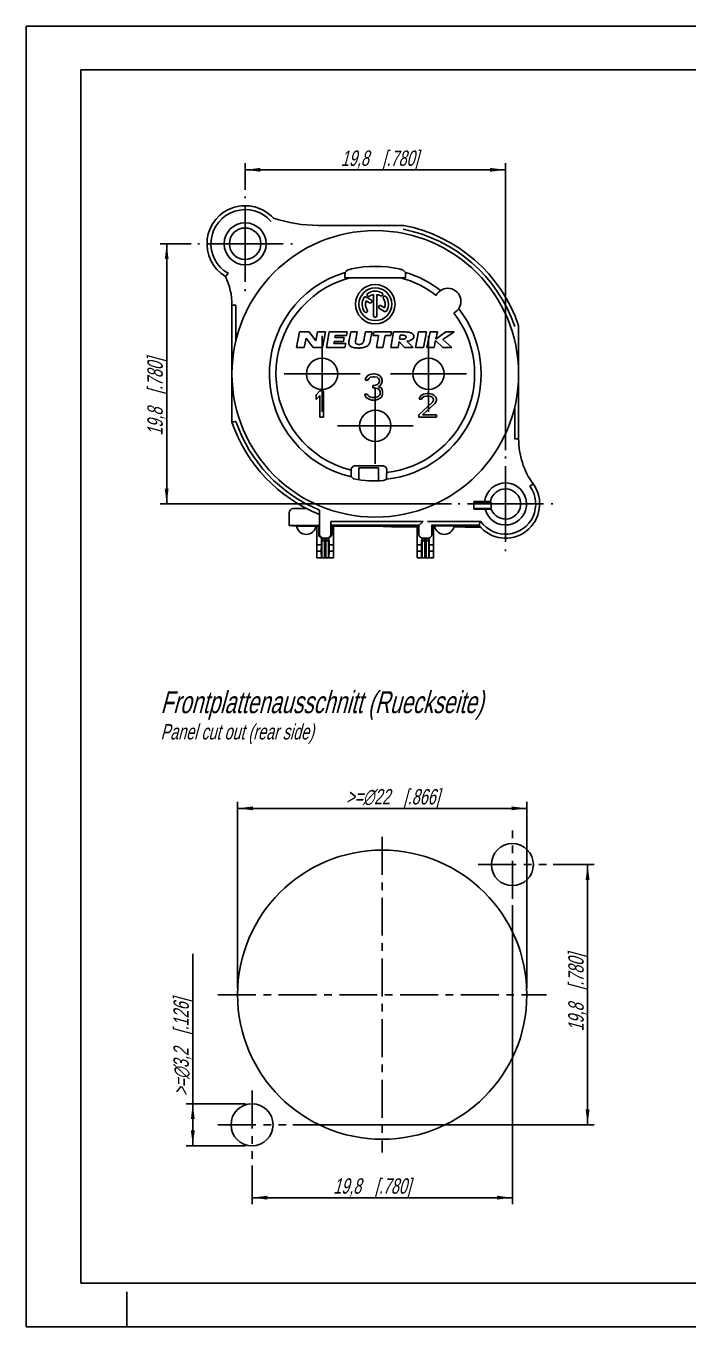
# Model space of a CAD drawing. Header units: millimetres. Extents: x 0 to 420, y 0 to 297.
# Drawn here: x 0 to 151.3, y 0 to 297 of the extents above; entities that cross this region are included whole.
import ezdxf

# ---------------------------------------------------------------- set-up
doc = ezdxf.new("R2010")
doc.units = ezdxf.units.MM
doc.header["$LTSCALE"] = 23.1
doc.linetypes.add('CENTER', pattern=[0.6, 0.375, -0.075, 0.075, -0.075])
doc.layers.get('0').update_dxf_attribs({"linetype": 'CONTINUOUS'})
for name, color, linetype in [('AUSFORMSCHRAEGEN', 7, 'CONTINUOUS'), ('BEZUGSACHSEN', 7, 'CONTINUOUS'), ('BOHRUNGEN', 7, 'CONTINUOUS'), ('DEFAULT_1', 7, 'CENTER'), ('RUNDUNGEN', 7, 'CONTINUOUS'), ('ZEICHNUNGSBEMASSUNGEN', 7, 'CONTINUOUS')]:
    doc.layers.add(name, color=color, linetype=linetype)
doc.styles.get("Standard").update_dxf_attribs({"font": 'txt', "width": 0.7})
doc.dimstyles.new('DIMSTYLE_1', dxfattribs={"dimtxt": 3.5, "dimasz": 3.5, "dimexe": 0.18, "dimexo": 0.0625, "dimgap": 0.09, "dimtad": 1, "dimdec": 4, "dimdsep": 46, "dimtxsty": 'STANDARD', "dimblk": '_FILLED', "dimblk1": '_FILLED', "dimblk2": '_FILLED', "dimcen": 0.09, "dimclrt": 5, "dimadec": 0, "dimazin": 0, "dimtp": 0.2, "dimtm": 0.2, "dimtfac": 1, "dimtdec": 4, "dimtofl": 0, "dimtmove": 0, "dimatfit": 3, "dimldrblk": '_FILLED', "dimfxl": 1, "dimtolj": 1, "dimarcsym": 0})
doc.dimstyles.new('DIMSTYLE_2', dxfattribs={"dimtxt": 3.5, "dimasz": 3.5, "dimexe": 0.18, "dimexo": 0.0625, "dimgap": 0.09, "dimtad": 1, "dimdec": 4, "dimdsep": 46, "dimtxsty": 'STANDARD', "dimblk": '_FILLED', "dimblk1": '_FILLED', "dimblk2": '_FILLED', "dimcen": 0.09, "dimclrt": 5, "dimadec": 0, "dimazin": 0, "dimtp": 0.1, "dimtm": 0.1, "dimtfac": 1, "dimtdec": 4, "dimtofl": 0, "dimtmove": 0, "dimatfit": 3, "dimldrblk": '_FILLED', "dimfxl": 1, "dimtolj": 1, "dimarcsym": 0})
doc.dimstyles.new('DIMSTYLE_3', dxfattribs={"dimtxt": 3.5, "dimasz": 3.5, "dimexe": 0.18, "dimexo": 0.0625, "dimgap": 0.09, "dimtad": 1, "dimdec": 4, "dimlfac": 0.333333, "dimdsep": 46, "dimtxsty": 'STANDARD', "dimblk": '_FILLED', "dimblk1": '_FILLED', "dimblk2": '_FILLED', "dimcen": 0.09, "dimclrt": 5, "dimadec": 0, "dimazin": 0, "dimtp": 0.2, "dimtm": 0.2, "dimtfac": 1, "dimtdec": 4, "dimtofl": 0, "dimtmove": 0, "dimatfit": 3, "dimldrblk": '_FILLED', "dimfxl": 1, "dimtolj": 1, "dimarcsym": 0})

# ---------------------------------------------------------------- blocks, each defined once
blk = doc.blocks.new('_FILLED')
at = {"color": 0, "linetype": 'BYBLOCK'}
blk.add_solid([(0, 0), (-1, 0.125), (-1, -0.125)], dxfattribs=at)
blk = doc.blocks.new('*D0')
at = {"layer": 'ZEICHNUNGSBEMASSUNGEN', "color": 2, "linetype": 'CONTINUOUS'}
for p, q in [((48.27, 77.36), (48.27, 119.9)), ((114.27, 77.36), (114.27, 119.9)), ((48.27, 118.4), (81.27, 118.4)), ((114.27, 118.4), (81.27, 118.4))]:
    blk.add_line(p, q, dxfattribs=at)
at = {"layer": 'ZEICHNUNGSBEMASSUNGEN', "color": 2, "linetype": 'CONTINUOUS', "xscale": 3.5, "yscale": 3.5, "zscale": 3.5, "rotation": 180}
blk.add_blockref('_FILLED', (48.27, 118.4), dxfattribs=at)
at = {"layer": 'ZEICHNUNGSBEMASSUNGEN', "color": 2, "linetype": 'CONTINUOUS', "xscale": 3.5, "yscale": 3.5, "zscale": 3.5}
blk.add_blockref('_FILLED', (114.27, 118.4), dxfattribs=at)
at = {"layer": 'ZEICHNUNGSBEMASSUNGEN', "color": 5, "linetype": 'CONTINUOUS', "insert": (83.68, 122.81), "char_height": 3.5, "width": 31.4167, "attachment_point": 2, "line_spacing_factor": 0.9}
blk.add_mtext('\\Q15.0;>=\\Fgdt;{\\Fgdt;n}\\Ftxt;22{\\Ftxt.shx;\\W1.000000;\\H3.500000; }[.866]', dxfattribs=at)
blk = doc.blocks.new('*D1')
at = {"layer": 'ZEICHNUNGSBEMASSUNGEN', "color": 2, "linetype": 'CONTINUOUS'}
for p, q in [((38.05, 46.16), (38.05, 85.16)), ((50.07, 50.96), (36.55, 50.96)), ((38.05, 50.96), (38.05, 46.16)), ((38.05, 41.36), (38.05, 46.16)), ((50.07, 41.36), (36.55, 41.36))]:
    blk.add_line(p, q, dxfattribs=at)
at = {"layer": 'ZEICHNUNGSBEMASSUNGEN', "color": 2, "linetype": 'CONTINUOUS', "xscale": 3.5, "yscale": 3.5, "zscale": 3.5}
for p, rotation in [((38.05, 50.96), 90), ((38.05, 41.36), 270)]:
    blk.add_blockref('_FILLED', p, dxfattribs=dict(at, rotation=rotation))
at = {"layer": 'ZEICHNUNGSBEMASSUNGEN', "color": 5, "linetype": 'CONTINUOUS', "insert": (33.64, 52.75), "char_height": 3.5, "width": 32.4167, "attachment_point": 1, "rotation": 90, "line_spacing_factor": 0.9}
blk.add_mtext('\\Q15.0;>=\\Fgdt;{\\Fgdt;n}\\Ftxt;3,2{\\Ftxt.shx;\\W1.000000;\\H3.500000; }[.126]', dxfattribs=at)
blk = doc.blocks.new('*D2')
at = {"layer": 'ZEICHNUNGSBEMASSUNGEN', "color": 2, "linetype": 'CONTINUOUS'}
for p, q in [((120.27, 105.56), (129.63, 105.56)), ((128.13, 105.56), (128.13, 75.86)), ((128.13, 46.16), (128.13, 75.86)), ((60.87, 46.16), (129.63, 46.16))]:
    blk.add_line(p, q, dxfattribs=at)
at = {"layer": 'ZEICHNUNGSBEMASSUNGEN', "color": 2, "linetype": 'CONTINUOUS', "xscale": 3.5, "yscale": 3.5, "zscale": 3.5}
for p, rotation in [((128.13, 105.56), 90), ((128.13, 46.16), 270)]:
    blk.add_blockref('_FILLED', p, dxfattribs=dict(at, rotation=rotation))
at = {"layer": 'ZEICHNUNGSBEMASSUNGEN', "color": 5, "linetype": 'CONTINUOUS', "insert": (123.73, 76.33), "char_height": 3.5, "width": 26.25, "attachment_point": 2, "rotation": 90, "line_spacing_factor": 0.9}
blk.add_mtext('\\Q15.0;19,8{\\Ftxt.shx;\\W1.000000;\\H3.500000; }[.780]', dxfattribs=at)
blk = doc.blocks.new('*D3')
at = {"layer": 'ZEICHNUNGSBEMASSUNGEN', "color": 2, "linetype": 'CONTINUOUS'}
for p, q in [((110.97, 96.26), (110.97, 28.02)), ((51.57, 36.86), (51.57, 28.02)), ((51.57, 29.52), (81.27, 29.52)), ((110.97, 29.52), (81.27, 29.52))]:
    blk.add_line(p, q, dxfattribs=at)
at = {"layer": 'ZEICHNUNGSBEMASSUNGEN', "color": 2, "linetype": 'CONTINUOUS', "xscale": 3.5, "yscale": 3.5, "zscale": 3.5, "rotation": 180}
blk.add_blockref('_FILLED', (51.57, 29.52), dxfattribs=at)
at = {"layer": 'ZEICHNUNGSBEMASSUNGEN', "color": 2, "linetype": 'CONTINUOUS', "xscale": 3.5, "yscale": 3.5, "zscale": 3.5}
blk.add_blockref('_FILLED', (110.97, 29.52), dxfattribs=at)
at = {"layer": 'ZEICHNUNGSBEMASSUNGEN', "color": 5, "linetype": 'CONTINUOUS', "insert": (78.93, 33.93), "char_height": 3.5, "width": 26.25, "attachment_point": 2, "line_spacing_factor": 0.9}
blk.add_mtext('\\Q15.0;19,8{\\Ftxt.shx;\\W1.000000;\\H3.500000; }[.780]', dxfattribs=at)
blk = doc.blocks.new('*D10')
at = {"layer": 'ZEICHNUNGSBEMASSUNGEN', "color": 2, "linetype": 'CONTINUOUS'}
for p, q in [((49.99, 259.59), (49.99, 265.67)), ((109.39, 200.19), (109.39, 265.67)), ((49.99, 264.17), (79.69, 264.17)), ((109.39, 264.17), (79.69, 264.17))]:
    blk.add_line(p, q, dxfattribs=at)
at = {"layer": 'ZEICHNUNGSBEMASSUNGEN', "color": 2, "linetype": 'CONTINUOUS', "xscale": 3.5, "yscale": 3.5, "zscale": 3.5, "rotation": 180}
blk.add_blockref('_FILLED', (49.99, 264.17), dxfattribs=at)
at = {"layer": 'ZEICHNUNGSBEMASSUNGEN', "color": 2, "linetype": 'CONTINUOUS', "xscale": 3.5, "yscale": 3.5, "zscale": 3.5}
blk.add_blockref('_FILLED', (109.39, 264.17), dxfattribs=at)
at = {"layer": 'ZEICHNUNGSBEMASSUNGEN', "color": 5, "linetype": 'CONTINUOUS', "insert": (80.68, 268.58), "char_height": 3.5, "width": 26.25, "attachment_point": 2, "line_spacing_factor": 0.9}
blk.add_mtext('\\Q15.0;19,8{\\Ftxt.shx;\\W1.000000;\\H3.500000; }[.780]', dxfattribs=at)
blk = doc.blocks.new('*D11')
at = {"layer": 'ZEICHNUNGSBEMASSUNGEN', "color": 2, "linetype": 'CONTINUOUS'}
for p, q in [((37.69, 247.29), (30.59, 247.29)), ((32.09, 247.29), (32.09, 217.59)), ((32.09, 187.89), (32.09, 217.59)), ((97.09, 187.89), (30.59, 187.89))]:
    blk.add_line(p, q, dxfattribs=at)
at = {"layer": 'ZEICHNUNGSBEMASSUNGEN', "color": 2, "linetype": 'CONTINUOUS', "xscale": 3.5, "yscale": 3.5, "zscale": 3.5}
for p, rotation in [((32.09, 247.29), 90), ((32.09, 187.89), 270)]:
    blk.add_blockref('_FILLED', p, dxfattribs=dict(at, rotation=rotation))
at = {"layer": 'ZEICHNUNGSBEMASSUNGEN', "color": 5, "linetype": 'CONTINUOUS', "insert": (27.69, 212.33), "char_height": 3.5, "width": 26.25, "attachment_point": 2, "rotation": 90, "line_spacing_factor": 0.9}
blk.add_mtext('\\Q15.0;19,8{\\Ftxt.shx;\\W1.000000;\\H3.500000; }[.780]', dxfattribs=at)

msp = doc.modelspace()

# ---------------------------------------------------------------- linework, layer by layer
at = {"color": 7, "linetype": 'CONTINUOUS'}
for p, q in [((0, 297), (0, 0)), ((0, 297), (420, 297)), ((12.5, 287), (12.5, 10)), ((410, 287), (12.5, 287)), ((78.744, 234.4657), (77.60439, 235.12365)), ((79.31521, 235.70492), (79.31521, 230.86139)), ((80.06521, 230.86139), (80.06521, 235.70492)), ((77.58141, 234.2709), (78.369, 233.81618)), ((80.63939, 232.50537), (81.77603, 231.84913)), ((81.79901, 232.70189), (81.01439, 233.15489)), ((62.39918, 227.20139), (61.69021, 223.58639)), ((64.63118, 227.20139), (62.39918, 227.20139)), ((66.10789, 225.11205), (64.63118, 227.20139)), ((66.51818, 227.20139), (66.10789, 225.11205)), ((68.34218, 227.20139), (66.51818, 227.20139)), ((67.63255, 223.58639), (68.34218, 227.20139)), ((69.18986, 227.20139), (68.53247, 223.58639)), ((73.29686, 227.20139), (69.18986, 227.20139)), ((70.45176, 225.88439), (70.52957, 226.31639)), ((72.56076, 225.88439), (70.45176, 225.88439)), ((70.52957, 226.31639), (73.13657, 226.31639)), ((72.39873, 224.99039), (72.56076, 225.88439)), ((73.13657, 226.31639), (73.29686, 227.20139)), ((74.08303, 227.16539), (73.7959, 225.64739)), ((75.5617, 227.16539), (74.08303, 227.16539)), ((75.23186, 225.42839), (75.5617, 227.16539)), ((77.44338, 227.16539), (77.16544, 225.66839)), ((78.92185, 227.16539), (77.44338, 227.16539)), ((79.38005, 227.16539), (79.21779, 226.31939)), ((79.21779, 226.31939), (80.45379, 226.31939)), ((83.35805, 227.16539), (79.38005, 227.16539)), ((80.45379, 226.31939), (79.92753, 223.58639)), ((81.43353, 223.58639), (81.95978, 226.31939)), ((81.95978, 226.31939), (83.19578, 226.31939)), ((83.19578, 226.31939), (83.35805, 227.16539)), ((83.85902, 227.16539), (83.24521, 223.58639)), ((85.69794, 227.16539), (83.85902, 227.16539)), ((85.21455, 225.47339), (85.37691, 226.41539)), ((85.37691, 226.41539), (85.7282, 226.41539)), ((89.5771, 227.20139), (88.89848, 223.58639)), ((91.3351, 227.20139), (89.5771, 227.20139)), ((90.65648, 223.58639), (91.3351, 227.20139)), ((92.21685, 227.16539), (91.48368, 223.58639)), ((93.85185, 227.16539), (92.21685, 227.16539)), ((95.76726, 227.16539), (93.51857, 225.54239)), ((93.51857, 225.54239), (93.85185, 227.16539)), ((95.09675, 225.42034), (97.69326, 227.16539)), ((97.69326, 227.16539), (95.76726, 227.16539)), ((61.69021, 223.58639), (63.46921, 223.58639)), ((63.46921, 223.58639), (63.88448, 225.70439)), ((63.88448, 225.70439), (65.51455, 223.58639)), ((65.51455, 223.58639), (67.63255, 223.58639)), ((68.53247, 223.58639), (72.76847, 223.58639)), ((70.20349, 224.51639), (70.28973, 224.99039)), ((72.93649, 224.51639), (70.20349, 224.51639)), ((70.28973, 224.99039), (72.39873, 224.99039)), ((72.76847, 223.58639), (72.93649, 224.51639)), ((73.7959, 225.64739), (73.72547, 225.27239)), ((77.16544, 225.66839), (77.11883, 225.42539)), ((79.92753, 223.58639), (81.43353, 223.58639)), ((83.24521, 223.58639), (84.89232, 223.58639)), ((84.89232, 223.58639), (85.13355, 224.98739)), ((85.13355, 224.98739), (86.37109, 223.58639)), ((85.54141, 225.47339), (85.21455, 225.47339)), ((86.37109, 223.58639), (88.36126, 223.58639)), ((88.36126, 223.58639), (86.84954, 225.02939)), ((88.89848, 223.58639), (90.65648, 223.58639)), ((91.48368, 223.58639), (93.11868, 223.58639)), ((93.11868, 223.58639), (93.44799, 225.19139)), ((93.44799, 225.19139), (95.09454, 223.58639)), ((95.09454, 223.58639), (97.15854, 223.58639)), ((97.15854, 223.58639), (95.09675, 225.42034)), ((77.96521, 217.20341), (77.51521, 216.69278)), ((78.41521, 217.45873), (77.96521, 217.20341)), ((78.19021, 216.56512), (78.52771, 216.82044)), ((79.20271, 217.58639), (78.41521, 217.45873)), ((78.52771, 216.82044), (79.09021, 216.94809)), ((79.09021, 216.94809), (79.54021, 216.94809)), ((79.42771, 217.58639), (79.20271, 217.58639)), ((80.21521, 217.45873), (79.42771, 217.58639)), ((79.54021, 216.94809), (80.10271, 216.82044)), ((80.10271, 216.82044), (80.44021, 216.56512)), ((80.66521, 217.20341), (80.21521, 217.45873)), ((81.11521, 216.69278), (80.66521, 217.20341)), ((77.51521, 216.69278), (77.40271, 216.18214)), ((77.40271, 216.18214), (77.96521, 216.18214)), ((77.96521, 216.18214), (78.19021, 216.56512)), ((79.09021, 214.90554), (79.09021, 214.3949)), ((79.54021, 214.90554), (79.09021, 214.90554)), ((79.09021, 214.3949), (79.54021, 214.3949)), ((80.21521, 215.16086), (79.54021, 214.90554)), ((79.54021, 214.3949), (80.21521, 214.26724)), ((80.44021, 215.41618), (80.21521, 215.16086)), ((80.21521, 214.26724), (80.55271, 214.01192)), ((80.44021, 216.56512), (80.66521, 216.18214)), ((80.66521, 215.92682), (80.44021, 215.41618)), ((80.44021, 214.65022), (80.89021, 215.0332)), ((81.00271, 214.3949), (80.44021, 214.65022)), ((80.55271, 214.01192), (80.77771, 213.50129)), ((80.66521, 216.18214), (80.66521, 215.92682)), ((80.89021, 215.0332), (81.11521, 215.41618)), ((81.22771, 214.01192), (81.00271, 214.3949)), ((81.22771, 216.18214), (81.11521, 216.69278)), ((81.11521, 215.41618), (81.22771, 215.92682)), ((81.22771, 215.92682), (81.22771, 216.18214)), ((81.34021, 213.50129), (81.22771, 214.01192)), ((67.01521, 213.68639), (66.19021, 212.79278)), ((66.19021, 212.79278), (66.19021, 211.7715)), ((66.19021, 211.7715), (67.01521, 212.66512)), ((67.84021, 213.68639), (67.01521, 213.68639)), ((67.01521, 212.66512), (67.01521, 207.68639)), ((67.84021, 207.68639), (67.84021, 213.68639)), ((77.85271, 212.99065), (77.29021, 212.99065)), ((77.29021, 212.99065), (77.40271, 212.60767)), ((77.40271, 212.60767), (77.62771, 212.22469)), ((77.62771, 212.22469), (77.96521, 211.96937)), ((77.96521, 212.73533), (77.85271, 212.99065)), ((78.19021, 212.48001), (77.96521, 212.73533)), ((77.96521, 211.96937), (78.41521, 211.71405)), ((78.41521, 212.35235), (78.19021, 212.48001)), ((78.97771, 212.22469), (78.41521, 212.35235)), ((78.41521, 211.71405), (78.86521, 211.58639)), ((78.86521, 211.58639), (79.76521, 211.58639)), ((79.65271, 212.22469), (78.97771, 212.22469)), ((80.21521, 212.35235), (79.65271, 212.22469)), ((79.76521, 211.58639), (80.21521, 211.71405)), ((80.44021, 212.48001), (80.21521, 212.35235)), ((80.21521, 211.71405), (80.66521, 211.96937)), ((80.66521, 212.73533), (80.44021, 212.48001)), ((80.77771, 212.99065), (80.66521, 212.73533)), ((80.66521, 211.96937), (81.00271, 212.22469)), ((80.77771, 213.50129), (80.77771, 212.99065)), ((81.00271, 212.22469), (81.22771, 212.60767)), ((81.22771, 212.60767), (81.34021, 212.99065)), ((81.34021, 212.99065), (81.34021, 213.50129)), ((92.74021, 211.1332), (89.59021, 208.26086)), ((89.81521, 212.28214), (89.70271, 211.82256)), ((89.70271, 211.82256), (90.26521, 211.82256)), ((90.26521, 212.74171), (89.81521, 212.28214)), ((90.71521, 212.9715), (90.26521, 212.74171)), ((90.26521, 211.82256), (90.49021, 212.16724)), ((90.49021, 212.16724), (90.82771, 212.39703)), ((91.50271, 213.08639), (90.71521, 212.9715)), ((90.82771, 212.39703), (91.39021, 212.51192)), ((91.39021, 212.51192), (91.84021, 212.51192)), ((91.95271, 213.08639), (91.50271, 213.08639)), ((91.84021, 212.51192), (92.40271, 212.39703)), ((92.62771, 212.9715), (91.95271, 213.08639)), ((92.40271, 212.39703), (92.74021, 212.16724)), ((93.07771, 212.74171), (92.62771, 212.9715)), ((92.74021, 212.16724), (92.96521, 211.82256)), ((92.96521, 211.59278), (92.74021, 211.1332)), ((92.96521, 211.82256), (92.96521, 211.59278)), ((93.52771, 212.28214), (93.07771, 212.74171)), ((93.30271, 210.78852), (93.52771, 211.1332)), ((93.64021, 211.82256), (93.52771, 212.28214)), ((93.52771, 211.1332), (93.64021, 211.59278)), ((93.64021, 211.59278), (93.64021, 211.82256)), ((89.59021, 208.26086), (89.59021, 207.68639)), ((90.49021, 208.26086), (93.30271, 210.78852)), ((93.64021, 208.26086), (90.49021, 208.26086)), ((93.64021, 207.68639), (93.64021, 208.26086)), ((67.01521, 207.68639), (67.84021, 207.68639)), ((89.59021, 207.68639), (93.64021, 207.68639)), ((102.19021, 188.48639), (105.99278, 188.48639)), ((102.19021, 186.68639), (102.19021, 188.48639)), ((106.09021, 188.33639), (106.09021, 186.83639)), ((102.19021, 186.68639), (106.15563, 186.68639)), ((102.49021, 186.83639), (106.09021, 186.83639)), ((83.36338, 182.65339), (89.24521, 182.65339)), ((92.99521, 182.65339), (93.25859, 182.65339)), ((97.62183, 182.65339), (98.1544, 182.65339)), ((98.1544, 182.65339), (100.22857, 182.57983)), ((100.22857, 182.99296), (103.31614, 182.99296)), ((100.22857, 182.57983), (103.67353, 182.57983)), ((67.39193, 178.58639), (66.38521, 178.58639)), ((66.38521, 178.58639), (66.38521, 175.58639)), ((67.39193, 178.58639), (67.36465, 177.08639)), ((70.13521, 178.58639), (69.12849, 178.58639)), ((69.12849, 178.58639), (69.15577, 177.08639)), ((70.13521, 178.58639), (70.13521, 175.58639)), ((90.25193, 178.58639), (89.24521, 178.58639)), ((89.24521, 178.58639), (89.24521, 175.58639)), ((90.25193, 178.58639), (90.22465, 177.08639)), ((92.99521, 178.58639), (91.98849, 178.58639)), ((91.98849, 178.58639), (92.01577, 177.08639)), ((92.99521, 178.58639), (92.99521, 175.58639)), ((67.36465, 177.08639), (66.38521, 177.08639)), ((70.13521, 175.58639), (66.38521, 175.58639)), ((67.36465, 177.08639), (67.40571, 175.58639)), ((69.15577, 177.08639), (69.11471, 175.58639)), ((70.13521, 177.08639), (69.15577, 177.08639)), ((90.22465, 177.08639), (89.24521, 177.08639)), ((92.99521, 175.58639), (89.24521, 175.58639)), ((90.22465, 177.08639), (90.26571, 175.58639)), ((92.01577, 177.08639), (91.97471, 175.58639)), ((92.99521, 177.08639), (92.01577, 177.08639)), ((12.5, 10), (410, 10)), ((23, 0), (23, 8)), ((0, 0), (420, 0))]:
    msp.add_line(p, q, dxfattribs=at)
at = {"color": 3, "linetype": 'CONTINUOUS'}
for p, q in [((80.44021, 196.13639), (75.94021, 196.13639)), ((75.94021, 196.13602), (75.94021, 193.43039)), ((80.44021, 196.13602), (80.44021, 193.15283)), ((102.49021, 188.33639), (106.09021, 188.33639))]:
    msp.add_line(p, q, dxfattribs=at)
at = {"color": 7, "linetype": 'CONTINUOUS'}
for centre, radius in [((79.69021, 217.58639), 32.7), ((79.69021, 233.48639), 4.5), ((79.69021, 233.48639), 3.75), ((67.54021, 217.58639), 3.57), ((91.84021, 217.58639), 3.57), ((79.69021, 205.73639), 3.57), ((110.96767, 105.55941), 4.8), ((81.26767, 75.85941), 33), ((51.56767, 46.15941), 4.8)]:
    msp.add_circle(centre, radius, dxfattribs=at)
for centre, radius, start, end in [((79.69021, 233.48639), 3, 150, 215), ((77.41689, 234.79889), 0.375, 60, 150), ((78.18457, 235.63667), 0.375, 125, 305), ((79.69021, 233.48639), 3, 60, 125), ((79.69021, 233.48639), 2.25, 99.5940682, 125), ((79.69021, 233.48639), 2.25, 60, 80.4059318), ((81.00271, 235.75971), 0.375, 240, 60), ((81.84048, 234.99203), 0.375, 35, 215), ((79.69021, 233.48639), 2.25, 339.5940682, 35), ((79.69021, 233.48639), 3, 330, 35), ((77.53993, 231.98075), 0.375, 215, 35), ((79.69021, 233.48639), 2.25, 159.5940682, 215), ((78.5565, 234.14094), 0.375, 240, 60), ((80.82689, 232.83013), 0.375, 60, 240), ((81.96353, 232.17389), 0.375, 240, 330), ((79.69021, 230.86139), 0.375, 180, 360), ((109.39021, 187.88639), 4.8, 194.4775122, 172.8192442), ((109.39021, 187.88639), 3.45, 200.3544064, 169.9845898), ((102.49021, 188.93639), 2.1, 261.6957841, 270), ((95.44021, 183.20389), 2.25, 194.1621278, 345.8378722)]:
    msp.add_arc(centre, radius, start, end, dxfattribs=at)
at = {"color": 3, "linetype": 'CONTINUOUS'}
msp.add_arc((102.49021, 188.93639), 0.6, 240, 270, dxfattribs=at)
at = {"color": 7, "linetype": 'CONTINUOUS'}
for points, knots in [([(78.56547, 225.27539), (78.60507, 225.48486), (78.68422, 225.90434), (78.80288, 226.53437), (78.88215, 226.95489), (78.92185, 227.16539)], [0, 0, 0, 0, 0.332514368, 0.665863672, 1, 1, 1, 1]), ([(86.71156, 225.92039), (86.69911, 225.84698), (86.62039, 225.69258), (86.36356, 225.5528), (85.99438, 225.48546), (85.70738, 225.47339), (85.54141, 225.47339)], [0, 0, 0, 0, 0.166196494, 0.360477325, 0.629567015, 1, 1, 1, 1]), ([(87.19403, 227.10839), (87.00126, 227.13447), (86.50158, 227.15879), (86.00266, 227.16539), (85.69794, 227.16539)], [0, 0, 0, 0, 0.389642768, 1, 1, 1, 1]), ([(85.7282, 226.41539), (85.89158, 226.41539), (86.1168, 226.40928), (86.38497, 226.35969), (86.52561, 226.31155), (86.62906, 226.24325), (86.72102, 226.11874), (86.72443, 225.99629), (86.71156, 225.92039)], [0, 0, 0, 0, 0.386004132, 0.529586754, 0.643098527, 0.735024661, 0.818116738, 1, 1, 1, 1]), ([(86.84954, 225.02939), (87.06633, 225.05514), (87.45831, 225.12694), (87.96703, 225.33455), (88.32755, 225.64209), (88.44059, 225.91551), (88.46344, 226.04939)], [0, 0, 0, 0, 0.321083451, 0.582924541, 0.800243147, 1, 1, 1, 1]), ([(88.46344, 226.04939), (88.47882, 226.1351), (88.481, 226.31341), (88.37402, 226.56573), (88.17016, 226.77675), (87.78177, 226.99919), (87.4335, 227.07692), (87.19403, 227.10839)], [0, 0, 0, 0, 0.141157591, 0.280877246, 0.433091929, 0.608451197, 1, 1, 1, 1]), ([(73.72547, 225.27239), (73.69363, 225.10388), (73.64936, 224.81702), (73.64632, 224.5223), (73.66943, 224.40539)], [0, 0, 0, 0, 0.590007963, 1, 1, 1, 1]), ([(73.66943, 224.40539), (73.68758, 224.31462), (73.75207, 224.1363), (73.94737, 223.897), (74.25553, 223.71057), (74.587, 223.60867), (74.90132, 223.54835), (75.17795, 223.51555), (75.4267, 223.49972), (75.64006, 223.49327), (75.80849, 223.49162), (75.97736, 223.49306), (76.19343, 223.49929), (76.44906, 223.51498), (76.7382, 223.54769), (77.0794, 223.60843), (77.45474, 223.71277), (77.91931, 223.94595), (78.18199, 224.21168), (78.29131, 224.40239)], [0, 0, 0, 0, 0.05268746, 0.10577112, 0.172666882, 0.254372712, 0.302020154, 0.354763588, 0.412796276, 0.44384072, 0.476252621, 0.508659702, 0.539956768, 0.59928144, 0.654382673, 0.705458328, 0.796517725, 0.874882531, 1, 1, 1, 1]), ([(76.98299, 224.87639), (76.96346, 224.82366), (76.9208, 224.72511), (76.84468, 224.60989), (76.76588, 224.52836), (76.65641, 224.45022), (76.52259, 224.39273), (76.37287, 224.35244), (76.2456, 224.33006), (76.10836, 224.31678), (75.96493, 224.31256), (75.82303, 224.31622), (75.69041, 224.32891), (75.57084, 224.35072), (75.43762, 224.38955), (75.32328, 224.44592), (75.24155, 224.52586), (75.19425, 224.60941), (75.16168, 224.72639), (75.15612, 224.82198), (75.15632, 224.87339)], [0, 0, 0, 0, 0.070544893, 0.134211027, 0.172053422, 0.212160727, 0.30218495, 0.352779392, 0.406591752, 0.464076141, 0.52561145, 0.586507993, 0.642052409, 0.692610111, 0.738668507, 0.816187335, 0.849261389, 0.880538839, 0.935495427, 1, 1, 1, 1]), ([(75.15632, 224.87339), (75.1584, 224.99919), (75.1884, 225.1847), (75.2205, 225.36849), (75.23186, 225.42839)], [0, 0, 0, 0, 0.673599888, 1, 1, 1, 1]), ([(77.11883, 225.42539), (77.08942, 225.27346), (77.05096, 225.08836), (76.9945, 224.90825), (76.98299, 224.87639)], [0, 0, 0, 0, 0.820432869, 1, 1, 1, 1]), ([(78.29131, 224.40239), (78.35616, 224.51495), (78.46518, 224.80398), (78.53277, 225.10242), (78.56547, 225.27539)], [0, 0, 0, 0, 0.424590698, 1, 1, 1, 1])]:
    msp.add_open_spline(points, degree=3, knots=knots, dxfattribs=at)
at = {"layer": 'AUSFORMSCHRAEGEN', "color": 7, "linetype": 'CONTINUOUS'}
for p, q in [((66.96677, 185.51827), (66.96677, 182.99296)), ((66.96677, 182.99296), (60.04021, 182.99296)), ((60.04021, 182.99296), (61.54021, 182.78639)), ((66.38521, 178.58639), (66.38521, 182.79725)), ((66.77496, 182.80114), (66.96677, 182.99296)), ((70.13521, 178.58639), (70.13521, 182.79725)), ((70.13521, 182.78639), (79.52623, 182.78639)), ((79.52623, 182.78639), (83.36338, 182.91939)), ((79.52623, 182.78639), (83.36338, 182.65339)), ((83.36338, 182.91939), (89.24521, 182.91939)), ((83.36338, 182.91939), (83.36338, 182.65339)), ((89.24521, 182.93024), (89.24521, 178.58639)), ((92.99521, 182.93024), (92.99521, 178.58639)), ((92.99521, 182.91939), (98.1544, 182.91939)), ((98.1544, 182.91939), (100.22857, 182.99296)), ((98.1544, 182.91939), (98.1544, 182.65339)), ((100.22857, 182.99296), (100.22857, 182.57983))]:
    msp.add_line(p, q, dxfattribs=at)
for centre, radius, start, end in [((79.69021, 217.58639), 24.44552, 258.4979363, 274.4643455), ((67.30625, 110.15073), 72.65235, 90.4189909, 90.7263755), ((69.21417, 110.15073), 72.65235, 89.2736245, 89.5810091)]:
    msp.add_arc(centre, radius, start, end, dxfattribs=at)
for start_param, end_param in [(2.29176328, 2.55590711), (0.585685544, 0.849829373)]:
    msp.add_ellipse((91.12021, 182.91939), major_axis=(2.25, 0), ratio=0.008726868, start_param=start_param, end_param=end_param, dxfattribs=at)
at = {"layer": 'BEZUGSACHSEN', "color": 7, "linetype": 'CONTINUOUS'}
msp.add_line((61.54021, 182.78639), (66.38521, 182.78639), dxfattribs=at)
msp.add_arc((63.94021, 183.20389), 2.25, 190.6935822, 349.3064178, dxfattribs=at)
at = {"layer": 'BOHRUNGEN', "color": 7, "linetype": 'CONTINUOUS'}
for radius in [4.8, 3.6]:
    msp.add_circle((49.99021, 247.28639), radius, dxfattribs=at)
at = {"layer": 'DEFAULT_1', "color": 7, "linetype": 'CENTER'}
for p, q in [((49.99021, 247.28639), (49.99021, 258.08639)), ((49.99021, 247.28639), (39.19021, 247.28639)), ((49.99021, 247.28639), (49.99021, 236.48639)), ((49.99021, 247.28639), (60.79021, 247.28639)), ((67.54021, 217.58639), (67.54021, 226.88639)), ((91.84021, 217.58639), (91.84021, 226.88639)), ((67.54021, 217.58639), (58.24021, 217.58639)), ((67.54021, 217.58639), (67.54021, 208.28639)), ((67.54021, 217.58639), (76.84021, 217.58639)), ((91.84021, 217.58639), (82.54021, 217.58639)), ((91.84021, 217.58639), (101.14021, 217.58639)), ((91.84021, 217.58639), (91.84021, 208.28639)), ((79.69021, 205.73639), (79.69021, 215.03639)), ((79.69021, 205.73639), (70.39021, 205.73639)), ((79.69021, 205.73639), (88.99021, 205.73639)), ((79.69021, 205.73639), (79.69021, 196.43639)), ((109.39021, 187.88639), (109.39021, 198.68639)), ((109.39021, 187.88639), (98.59021, 187.88639)), ((109.39021, 187.88639), (120.19021, 187.88639)), ((109.39021, 187.88639), (109.39021, 177.08639))]:
    msp.add_line(p, q, dxfattribs=at)
at = {"layer": 'DEFAULT_1', "color": 2, "linetype": 'CENTER'}
for p, q in [((110.96767, 97.75941), (110.96767, 113.35941)), ((81.26767, 111.85941), (81.26767, 39.85941)), ((103.16767, 105.55941), (118.76767, 105.55941)), ((43.76767, 75.85941), (118.76767, 75.85941)), ((51.56767, 53.95941), (51.56767, 38.35941)), ((43.76767, 46.15941), (59.36767, 46.15941))]:
    msp.add_line(p, q, dxfattribs=at)
at = {"layer": 'RUNDUNGEN', "color": 7, "linetype": 'CONTINUOUS'}
for p, q in [((86.09646, 251.48639), (66.68272, 251.48639)), ((72.76498, 239.48639), (86.61544, 239.48639)), ((46.99021, 206.58821), (46.99021, 233.29211)), ((112.39021, 228.58457), (112.39021, 202.72957)), ((75.09379, 196.58639), (81.38402, 196.58639)), ((74.19354, 195.59626), (74.19354, 195.68639)), ((82.28433, 195.06863), (82.28433, 195.68639)), ((60.04021, 182.99296), (60.04021, 185.92561)), ((64.06984, 186.82515), (60.94152, 186.82515)), ((66.99295, 186.47788), (66.99295, 180.98639)), ((66.77496, 182.80114), (66.77496, 180.98639)), ((69.52746, 180.98639), (69.52746, 183.91132)), ((69.53525, 183.01135), (89.71217, 183.01135)), ((69.53525, 183.01135), (69.74546, 182.80114)), ((69.74546, 182.80114), (69.74546, 180.98639)), ((89.63496, 182.93414), (89.71217, 183.01135)), ((89.63496, 182.93414), (89.63496, 180.98639)), ((90.61214, 183.91132), (89.71217, 183.01135)), ((92.52825, 183.01135), (103.30137, 183.01135)), ((92.52825, 183.01135), (92.60546, 182.93414)), ((92.60546, 180.98639), (92.60546, 182.93414)), ((67.39193, 178.58639), (67.39193, 179.48639)), ((67.89299, 180.08639), (68.62743, 180.08639)), ((69.12849, 178.58639), (69.12849, 179.48639)), ((90.25193, 178.58639), (90.25193, 179.48639)), ((91.70121, 180.08639), (90.53921, 180.08639)), ((91.98849, 178.58639), (91.98849, 179.48639))]:
    msp.add_line(p, q, dxfattribs=at)
at = {"layer": 'RUNDUNGEN', "color": 9, "linetype": 'CONTINUOUS'}
for p, q in [((47.89021, 233.29211), (46.99021, 233.29211)), ((47.89021, 233.29211), (47.89021, 225.20545)), ((111.49021, 202.72957), (111.49021, 209.96734)), ((111.49021, 202.72957), (112.39021, 202.72957)), ((114.9837, 191.92655), (115.71329, 192.45352)), ((69.52746, 183.91132), (90.61214, 183.91132)), ((91.62828, 183.91132), (103.75028, 183.91132)), ((66.99295, 180.98639), (66.77496, 180.98639)), ((69.12849, 179.48639), (67.39193, 179.48639)), ((67.51249, 179.48639), (67.51249, 175.58639)), ((68.11021, 180.08639), (68.11021, 175.58639)), ((68.41021, 180.08639), (68.41021, 175.58639)), ((69.00793, 179.48639), (69.00793, 175.58639)), ((69.74546, 180.98639), (69.52746, 180.98639)), ((91.98849, 179.48639), (90.25193, 179.48639)), ((90.37249, 179.48639), (90.37249, 175.58639)), ((90.97021, 180.08639), (90.97021, 175.58639)), ((91.27021, 180.08639), (91.27021, 175.58639)), ((91.86793, 179.48639), (91.86793, 175.58639))]:
    msp.add_line(p, q, dxfattribs=at)
at = {"layer": 'RUNDUNGEN', "color": 7, "linetype": 'CONTINUOUS'}
for centre, radius, start, end in [((49.99021, 247.28639), 8.7, 42.2405904, 238.7990817), ((66.68272, 284.18639), 32.7, 251.7293378, 270), ((79.69021, 217.58639), 34.5, 18.5896365, 79.2987346), ((79.69021, 217.58639), 24.55131, 77.2567899, 102.7432101), ((20.08356, 267.71449), 37.70761, 312.3452092, 313.7726203), ((31.99021, 233.29211), 15, 0, 25.9028063), ((96.23651, 234.13269), 3, 297.2594708, 152.7405292), ((-20.84118, 621.05696), 419.98267, 279.294551, 279.4189884), ((79.69021, 217.58639), 34.5, 198.5896365, 248.3914055), ((129.94021, 202.72957), 17.55, 180, 215.8404263), ((109.39021, 187.88639), 7.8, 218.6832097, 35.8404263), ((68.54211, 179.50696), 0.57915, 55.6449372, 67.1366765), ((90.53947, 180.99164), 0.90525, 262.0486963, 269.9837282), ((91.70095, 180.99164), 0.90525, 270.0162718, 277.9513037), ((91.71207, 180.98656), 0.89339, 345.8726386, 359.988973)]:
    msp.add_arc(centre, radius, start, end, dxfattribs=at)
at = {"layer": 'RUNDUNGEN', "color": 9, "linetype": 'CONTINUOUS'}
for centre, radius, start, end in [((49.99021, 247.28639), 7.8, 40.5575646, 240.6712464), ((79.69021, 217.58639), 33.6, 18.839197, 79.1559374), ((79.69021, 217.58639), 24.1666, 106.5895036, 256.938164), ((79.69021, 217.58639), 24.1666, 51.99253, 73.4104964), ((79.69021, 217.58639), 22.6667, 104.9447012, 255.9658799), ((79.69021, 217.58639), 22.6667, 52.2419091, 75.0552988), ((79.69021, 217.58639), 24.1666, 276.0695654, 38.00747), ((79.69021, 217.58639), 22.6667, 276.571681, 37.7580909), ((79.69021, 217.58639), 33.6, 198.839197, 247.7966774), ((109.39021, 187.88639), 6.9, 215.1765433, 35.8404263), ((68.11306, 179.48678), 0.60056, 124.0503438, 180.0374337), ((68.10992, 179.49109), 0.59521, 112.6730025, 124.0323299), ((68.41049, 179.49109), 0.59521, 55.9676701, 67.3269975), ((68.40736, 179.48678), 0.60056, 359.9625669, 55.9496568), ((90.97306, 179.48678), 0.60056, 124.0503438, 180.0374337), ((90.96992, 179.49109), 0.59521, 112.6730025, 124.0323299), ((90.97078, 179.48738), 0.59897, 101.3314876, 112.611917), ((91.26963, 179.48738), 0.59897, 67.388083, 78.6685124), ((91.27049, 179.49109), 0.59521, 55.9676701, 67.3269975), ((91.26736, 179.48678), 0.60056, 359.9625669, 55.9496568)]:
    msp.add_arc(centre, radius, start, end, dxfattribs=at)
at = {"layer": 'RUNDUNGEN', "color": 7, "linetype": 'CONTINUOUS'}
for centre, major_axis, ratio, start_param, end_param in [((110.83521, 217.58639), (48.56499, 0), 0.767285607, 2.451750449, 2.470882727), ((48.54521, 217.58639), (48.56499, 0), 0.767285607, 0.670709926, 0.689842205), ((75.09379, 195.68639), (0.90025, 0), 0.99972243, 1.570796327, 3.141592654), ((81.38402, 195.68639), (0.90031, 0), 0.999657325, 0, 1.570796327), ((96.10538, 217.58639), (34.55816, 0), 0.879985006, -2.256277492, -2.234519674), ((66.47804, 217.58639), (30.90692, 0), 0.904023504, -1.059797735, -1.035426333), ((60.94201, 185.92512), (-0.89341, 0.12303), 0.997960215, -1.433670869, 0.136573553), ((69.53532, 183.91132), (0, 0.9), 0.008726868, -4.71238898, -3.1503193), ((67.89299, 180.98639), (0.90003, 0), 0.999961923, 3.141592654, 4.71238898), ((68.62743, 180.98639), (0.90003, 0), 0.999961923, -1.570796327, 0)]:
    msp.add_ellipse(centre, major_axis=major_axis, ratio=ratio, start_param=start_param, end_param=end_param, dxfattribs=at)
for points, knots in [([(72.79033, 240.74706), (72.77556, 240.73277), (72.79486, 240.64073), (72.76742, 240.4849), (72.77409, 240.21357), (72.7656, 239.87412), (72.76544, 239.62157), (72.76498, 239.48639)], [0, 0, 0, 0, 0.048890419, 0.186118719, 0.401034438, 0.678456811, 1, 1, 1, 1]), ([(73.37477, 241.30128), (73.38682, 241.31248), (73.45247, 241.31847), (73.56985, 241.3635), (73.7649, 241.40891), (74.00521, 241.47126), (74.18185, 241.51198), (74.27464, 241.53296)], [0, 0, 0, 0, 0.053096526, 0.196179746, 0.41560629, 0.692961102, 1, 1, 1, 1]), ([(85.10578, 241.53296), (85.19856, 241.51198), (85.37521, 241.47126), (85.61552, 241.40891), (85.81057, 241.3635), (85.92795, 241.31847), (85.9936, 241.31248), (86.00564, 241.30128)], [0, 0, 0, 0, 0.307038898, 0.58439371, 0.803820254, 0.946903474, 1, 1, 1, 1]), ([(86.61544, 239.48639), (86.61497, 239.62157), (86.61482, 239.87412), (86.60632, 240.21357), (86.613, 240.4849), (86.58556, 240.64073), (86.60486, 240.73277), (86.59008, 240.74706)], [0, 0, 0, 0, 0.321543189, 0.598965562, 0.813881281, 0.951109581, 1, 1, 1, 1]), ([(74.19354, 195.59626), (74.19354, 195.43737), (74.19298, 195.13304), (74.20377, 194.72084), (74.19482, 194.37783), (74.23359, 194.18567), (74.20676, 194.0607), (74.2285, 194.04506)], [0, 0, 0, 0, 0.307080379, 0.585962508, 0.8052604, 0.948249918, 1, 1, 1, 1]), ([(82.24549, 193.55526), (82.26868, 193.5677), (82.2413, 193.69691), (82.28217, 193.87968), (82.2734, 194.21823), (82.28482, 194.61858), (82.28433, 194.91466), (82.28433, 195.06863)], [0, 0, 0, 0, 0.052124504, 0.196222746, 0.416355834, 0.695053752, 1, 1, 1, 1]), ([(66.99295, 186.47788), (66.99295, 186.37548), (66.99431, 186.17971), (66.98722, 185.92649), (67.00068, 185.69631), (66.97091, 185.61366), (66.99877, 185.50559), (66.9851, 185.51101)], [0, 0, 0, 0, 0.317696879, 0.599099635, 0.816816998, 0.95437707, 1, 1, 1, 1]), ([(103.75028, 183.91132), (103.70535, 183.82467), (103.61748, 183.65652), (103.5062, 183.42082), (103.3899, 183.22245), (103.36645, 183.09518), (103.28944, 183.02624), (103.30137, 183.01135)], [0, 0, 0, 0, 0.291144222, 0.562880121, 0.78915614, 0.943096396, 1, 1, 1, 1]), ([(67.67921, 180.08639), (67.59605, 180.08639), (67.42945, 180.10954), (67.20281, 180.20902), (67.01574, 180.36061), (66.87746, 180.54988), (66.79359, 180.76269), (66.77496, 180.91304), (66.77496, 180.98639)], [0, 0, 0, 0, 0.176600645, 0.351873027, 0.519349976, 0.682072975, 0.844238215, 1, 1, 1, 1]), ([(67.39193, 179.48639), (67.39193, 179.56425), (67.42177, 179.72114), (67.5297, 179.88788), (67.61947, 179.96322), (67.65148, 179.98508)], [0, 0, 0, 0, 0.401804997, 0.801230819, 1, 1, 1, 1]), ([(67.65148, 179.98508), (67.68344, 180.00691), (67.75175, 180.04427), (67.82641, 180.06709), (67.86446, 180.07476)], [0, 0, 0, 0, 0.49963792, 1, 1, 1, 1]), ([(69.74546, 180.98639), (69.74546, 180.91304), (69.72683, 180.76269), (69.64296, 180.54988), (69.50468, 180.36061), (69.31761, 180.20902), (69.09097, 180.10954), (68.92437, 180.08639), (68.84121, 180.08639)], [0, 0, 0, 0, 0.155761785, 0.317927025, 0.480650024, 0.648126974, 0.823399355, 1, 1, 1, 1]), ([(68.86894, 179.98508), (68.90095, 179.96322), (68.99072, 179.88788), (69.09864, 179.72114), (69.12849, 179.56425), (69.12849, 179.48639)], [0, 0, 0, 0, 0.198769181, 0.598195003, 1, 1, 1, 1]), ([(90.41425, 180.0951), (90.37303, 180.10084), (90.25081, 180.1265), (90.06281, 180.20902), (89.87574, 180.36061), (89.73746, 180.54988), (89.65359, 180.76269), (89.63496, 180.91304), (89.63496, 180.98639)], [0, 0, 0, 0, 0.096603676, 0.288904562, 0.472652654, 0.651184927, 0.829105254, 1, 1, 1, 1]), ([(90.25193, 179.48639), (90.25193, 179.56425), (90.28177, 179.72114), (90.41111, 179.92096), (90.57438, 180.03285), (90.68641, 180.06709), (90.72446, 180.07476)], [0, 0, 0, 0, 0.287599997, 0.573497051, 0.857782128, 1, 1, 1, 1]), ([(91.72894, 179.98508), (91.76095, 179.96322), (91.85072, 179.88788), (91.95864, 179.72114), (91.98849, 179.56425), (91.98849, 179.48639)], [0, 0, 0, 0, 0.198769181, 0.598195003, 1, 1, 1, 1]), ([(92.57836, 180.76802), (92.55965, 180.69373), (92.50296, 180.54988), (92.36468, 180.36061), (92.17761, 180.20902), (91.98961, 180.1265), (91.86739, 180.10084), (91.82617, 180.0951)], [0, 0, 0, 0, 0.214593172, 0.429924425, 0.651546579, 0.883484424, 1, 1, 1, 1])]:
    msp.add_open_spline(points, degree=3, knots=knots, dxfattribs=at)

# ---------------------------------------------------------------- texts
at = {"color": 5, "linetype": 'CONTINUOUS', "insert": (30.67847, 145.13136), "char_height": 5, "width": 114.5238095, "attachment_point": 1, "line_spacing_factor": 0.9}
msp.add_mtext('\\Q15.0;Frontplattenausschnitt (Rueckseite)\\P\\H3.5;Panel cut out (rear side)', dxfattribs=at)

# ---------------------------------------------------------------- dimensions: what is measured, and where the dimension line sits
at = {"layer": 'ZEICHNUNGSBEMASSUNGEN', "color": 2, "linetype": 'CONTINUOUS'}
for base, p1, p2, dimstyle, picture, middle in [((109.39021, 264.1714), (49.99021, 259.58639), (109.39021, 200.18639), 'DIMSTYLE_3', '*D10', (77.93354, 266.82726)), ((110.96767, 29.52206), (51.56767, 36.85941), (110.96767, 96.25941), 'DIMSTYLE_1', '*D3', (76.17831, 32.17792))]:
    dim = msp.add_linear_dim(base=base, p1=p1, p2=p2, dimstyle=dimstyle, dxfattribs=at)
    dim.commit()
    dim.dimension.update_dxf_attribs({"geometry": picture, "text_midpoint": middle, "dimtype": 160})
for base, p1, p2, dimstyle, picture, middle in [((32.09498, 187.88639), (37.69021, 247.28639), (97.09021, 187.88639), 'DIMSTYLE_3', '*D11', (30.75533, 209.87089)), ((128.13127, 46.15941), (120.26767, 105.55941), (60.86767, 46.15941), 'DIMSTYLE_1', '*D2', (126.79162, 73.87445))]:
    dim = msp.add_linear_dim(base=base, p1=p1, p2=p2, angle=270, dimstyle=dimstyle, dxfattribs=at)
    dim.commit()
    dim.dimension.update_dxf_attribs({"geometry": picture, "text_midpoint": middle, "dimtype": 160})
for base, p1, p2, angle, dimstyle, picture, middle in [((48.26767, 118.40378), (114.26767, 77.35941), (48.26767, 77.35941), 180, 'DIMSTYLE_1', '*D0', (82.17998, 121.05965)), ((38.04902, 41.35941), (50.06767, 50.95941), (50.06767, 41.35941), 270, 'DIMSTYLE_2', '*D1', (35.39315, 68.95523))]:
    dim = msp.add_linear_dim(base=base, p1=p1, p2=p2, angle=angle, text='>=%%c<>', dimstyle=dimstyle, dxfattribs=at)
    dim.commit()
    dim.dimension.update_dxf_attribs({"geometry": picture, "text_midpoint": middle, "dimtype": 160})

doc.saveas('drawing.dxf')
